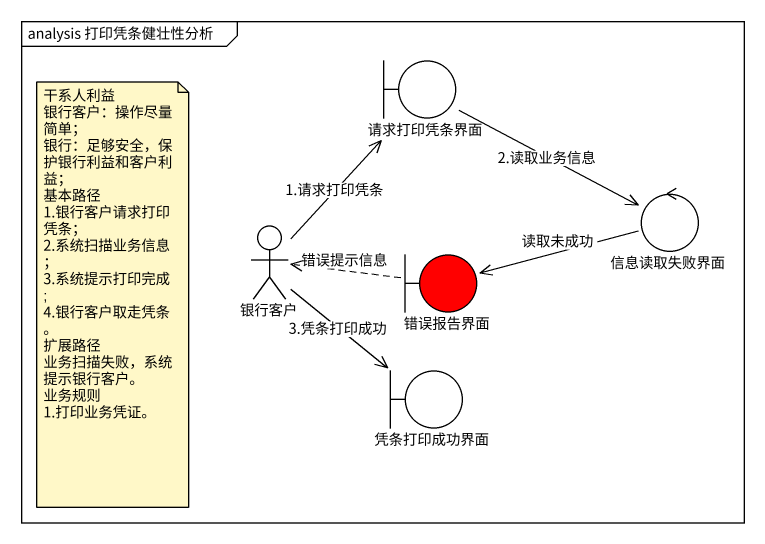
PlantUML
@startuml
mainframe analysis 打印凭条健壮性分析
boundary 请求打印凭条界面
control 信息读取失败界面
actor 银行客户
boundary 错误报告界面 #FF0000
boundary 凭条打印成功界面
请求打印凭条界面 -right-> 信息读取失败界面 : 2.读取业务信息
信息读取失败界面 -left-> 错误报告界面 : 读取未成功
银行客户 -up-> 请求打印凭条界面 : 1.请求打印凭条
银行客户 --> 凭条打印成功界面 : 3.凭条打印成功
错误报告界面 .left.> 银行客户 : 错误提示信息
note as N1
  干系人利益
  银行客户：操作尽量简单；
  银行：足够安全，保护银行利益和客户利益；
  基本路径
  1.银行客户请求打印凭条；
  2.系统扫描业务信息；
  3.系统提示打印完成;
  4.银行客户取走凭条。
  扩展路径
  业务扫描失败，系统提示银行客户。
  业务规则
  1.打印业务凭证。
end note
@enduml
